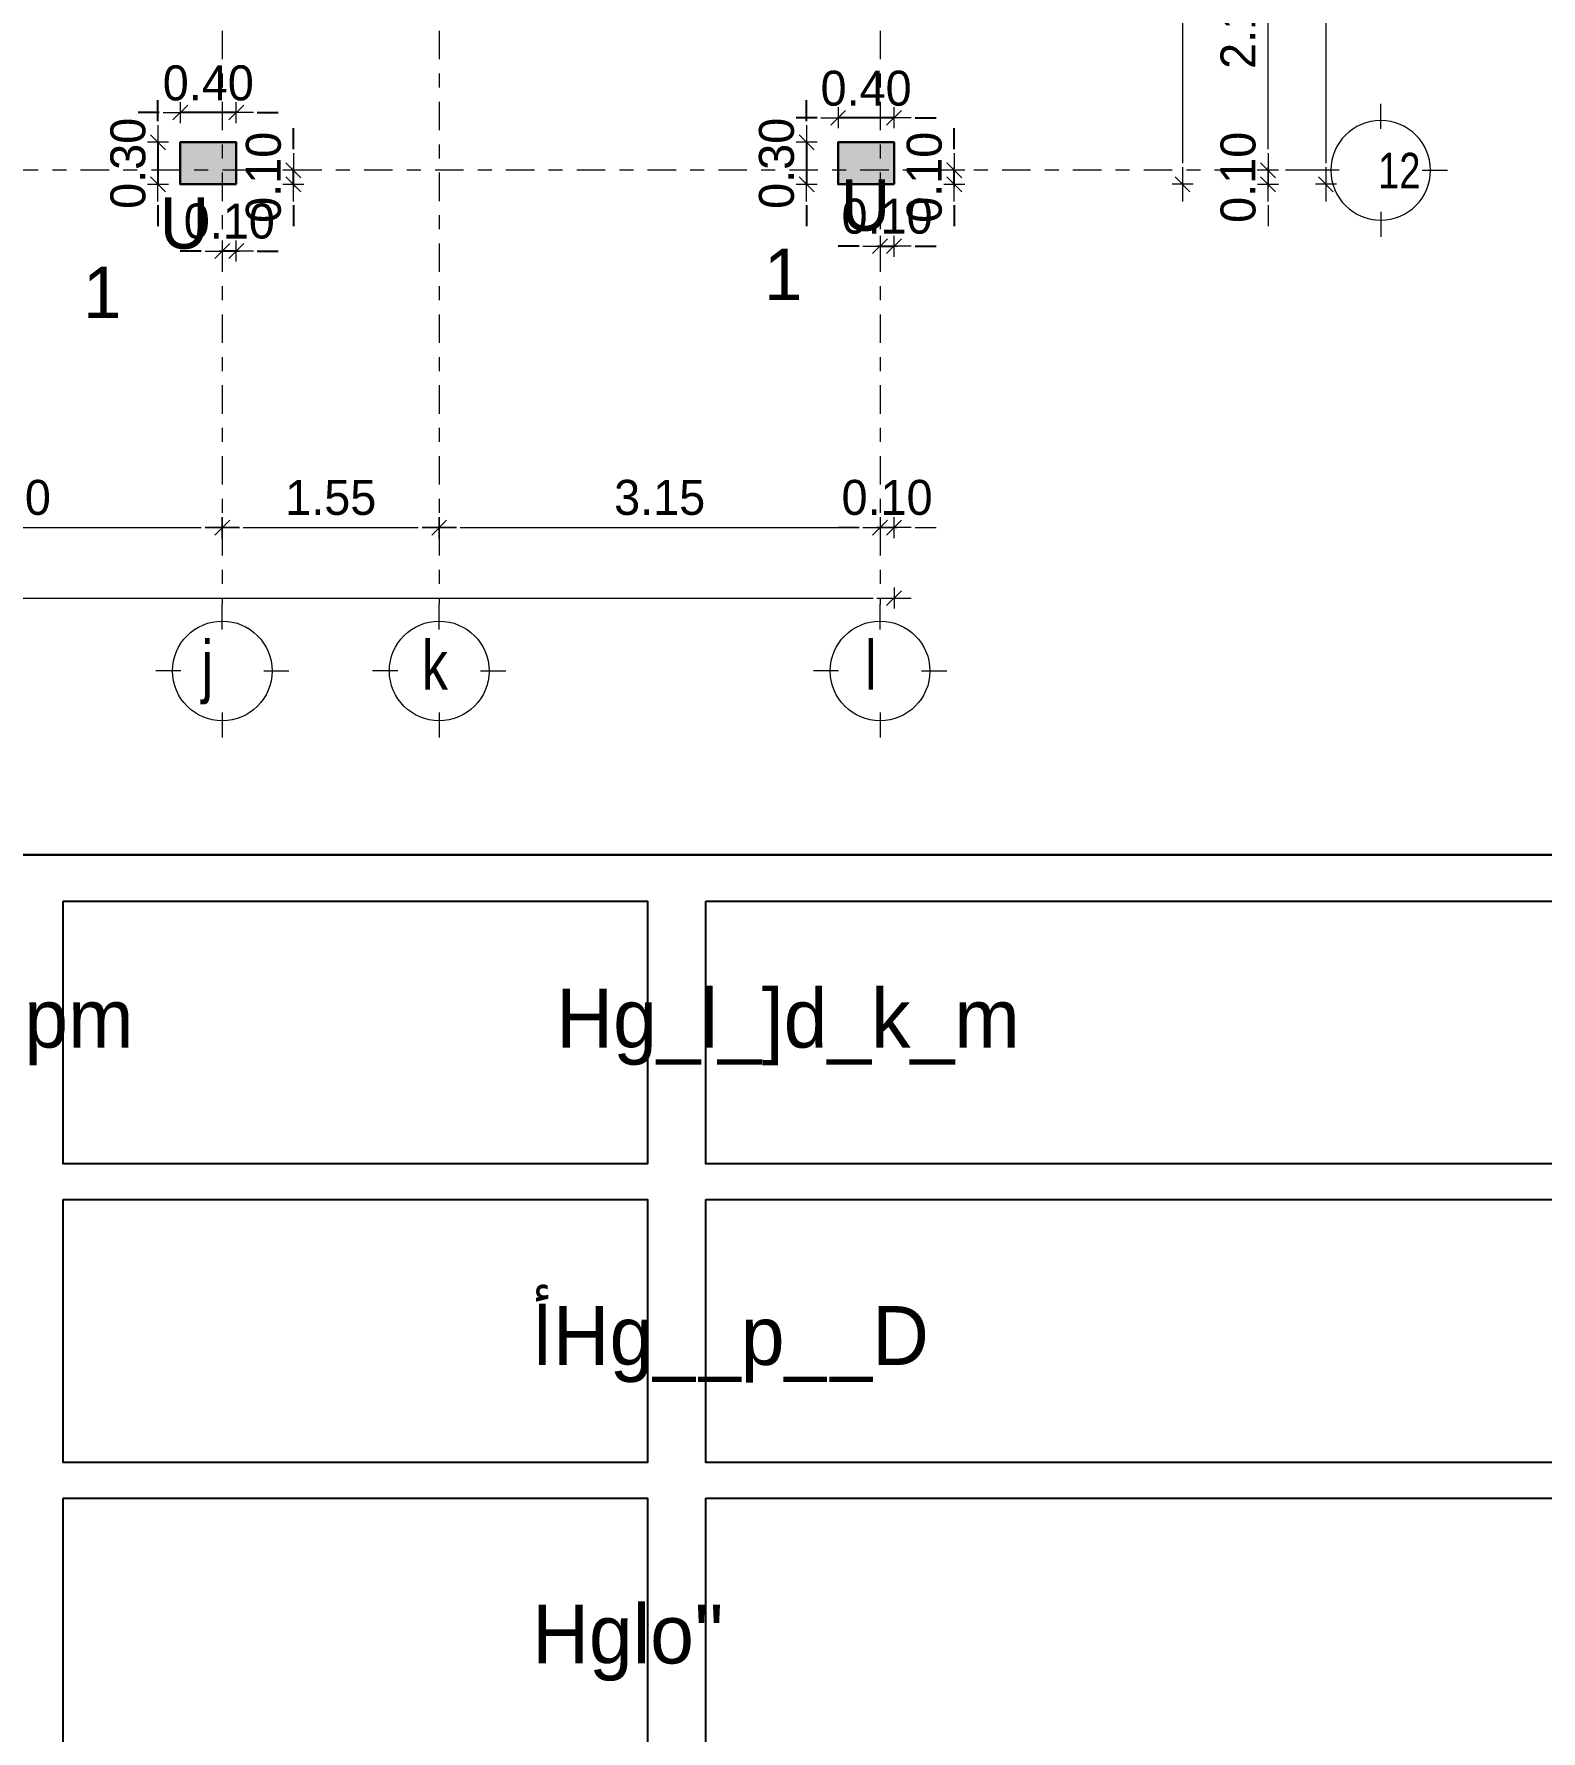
# Model space of a CAD drawing. Header units: inches. Extents: x -1583 to -1389, y -6910 to -6586.
# Drawn here: x -1443.06 to -1432.3, y -6635.27 to -6623.14 of the extents above; entities that cross this region are included whole.
import ezdxf

# ---------------------------------------------------------------- set-up
doc = ezdxf.new("R2010")
doc.units = ezdxf.units.IN
doc.header["$MEASUREMENT"] = 0
doc.linetypes.add('CENTERX2', pattern=[101.6, 63.5, -12.7, 12.7, -12.7])
doc.linetypes.add('DASHDOTX2', pattern=[50.8, 25.4, -12.7, 0, -12.7])
for name, color, linetype in [('Axsis', 8, 'CENTERX2'), ('U-r-p', 7, 'Continuous'), ('xyz', 93, 'Continuous')]:
    doc.layers.add(name, color=color, linetype=linetype)
for name, color, linetype, lineweight in [('COLUMNS', 3, 'Continuous', 30), ('dime', 240, 'Continuous', 13), ('ejes', 134, 'Continuous', 15), ('F DIM IN', 147, 'Continuous', 5), ('st', 41, 'Continuous', 15), ('wall', 7, 'Continuous', 30)]:
    doc.layers.add(name, color=color, linetype=linetype, lineweight=lineweight)
doc.styles.add('A1', font='xarb.shx')
doc.styles.add('ARIAL', font='arialbd.ttf', dxfattribs={"width": 0.8, "height": 500})
doc.styles.add('AX', font='xarab.shx', dxfattribs={"height": 0.12})
doc.styles.add('SOSA', font='sosa.shx')
doc.dimstyles.new('DIM-50', dxfattribs={"dimtxt": 0.25, "dimasz": 0.15, "dimexe": 0, "dimexo": 0, "dimgap": 0.05, "dimtad": 1, "dimzin": 0, "dimdsep": 46, "dimtxsty": 'SOSA', "dimblk1": 'DIM-TICK', "dimblk2": 'DIM-TICK', "dimsah": 1, "dimcen": 1, "dimse1": 1, "dimse2": 1, "dimclrd": 251, "dimclrt": 4, "dimadec": 0, "dimazin": 0, "dimtfac": 1.5, "dimtix": 1, "dimtmove": 0, "dimatfit": 0, "dimldrblk": 'DIM-TICK', "dimfxl": 1, "dimtolj": 1, "dimtzin": 0, "dimarcsym": 0})

# ---------------------------------------------------------------- blocks, each defined once
blk = doc.blocks.new('kalesh')
at = {"layer": 'xyz', "ltscale": 0.2}
for points in [[(3985.4795, 561.7035), (3985.4795, 566.4195), (3942.5129, 566.4195)], [(3942.5129, 561.6908), (3942.5129, 566.4195), (3983.966, 566.4195)]]:
    blk.add_lwpolyline(points, dxfattribs=at)
for points in [[(3958.1967, 566.2177), (3960.7387, 566.2177), (3960.7387, 565.0741), (3958.1967, 565.0741)], [(3960.9939, 566.2177), (3967.9805, 566.2177), (3967.9805, 565.0741), (3960.9939, 565.0741)], [(3958.1967, 564.9191), (3960.7387, 564.9191), (3960.7387, 563.7755), (3958.1967, 563.7755)], [(3960.9939, 564.9191), (3967.9805, 564.9191), (3967.9805, 563.7755), (3960.9939, 563.7755)], [(3958.1967, 563.6206), (3960.7387, 563.6206), (3960.7387, 562.477), (3958.1967, 562.477)], [(3960.9939, 563.6206), (3967.9805, 563.6206), (3967.9805, 562.477), (3960.9939, 562.477)]]:
    blk.add_lwpolyline(points, close=True, dxfattribs=at)
at = {"layer": 'wall', "style": 'A1'}
blk.add_text('أHgfhpm ', height=0.25602, dxfattribs=at).set_placement((3957.2145, 565.5802, -0.3507))
at = {"layer": 'wall', "color": 30, "true_color": 0xf8991e, "style": 'A1'}
for s, p in [('Hg_l_]d_k_m ', (3960.3424, 565.5802, -0.3507)), ('أHg__p__D ', (3960.2373, 564.1996, -0.3507)), ("Hglo''", (3960.2373, 562.901, -0.3507))]:
    blk.add_text(s, height=0.25602, dxfattribs=at).set_placement(p)
blk = doc.blocks.new('44545')
at = {"layer": 'COLUMNS'}
h = blk.add_hatch(color=1, dxfattribs=at)
h.set_gradient(color1=(0, 255, 0), color2=(0, 77, 0), rotation=45, centered=1, one_color=1, tint=0.15, name='INVCYLINDER')
h.paths.add_polyline_path([(764596.932, 2210416.337), (764596.932, 2210416.637), (764596.532, 2210416.637), (764596.532, 2210416.337)])
h = blk.add_hatch(color=1, dxfattribs=at)
h.set_gradient(color1=(0, 255, 0), color2=(0, 77, 0), rotation=45, centered=1, one_color=1, tint=0.15, name='INVCYLINDER')
h.paths.add_polyline_path([(764601.632, 2210416.337), (764601.632, 2210416.637), (764601.232, 2210416.637), (764601.232, 2210416.337)])
at = {"layer": 'COLUMNS', "color": 3}
for points in [[(764596.932, 2210416.337), (764596.932, 2210416.637), (764596.532, 2210416.637), (764596.532, 2210416.337)], [(764601.632, 2210416.337), (764601.632, 2210416.637), (764601.232, 2210416.637), (764601.232, 2210416.337)]]:
    blk.add_lwpolyline(points, close=True, dxfattribs=at)
blk = doc.blocks.new('1215447849')
at = {"layer": 'F DIM IN', "color": 0}
for p, q in [((2873.41, -5903.636), (2873.41, -5903.456)), ((2873.114, -5903.932), (2872.934, -5903.932)), ((2873.706, -5903.932), (2873.886, -5903.932)), ((2873.41, -5904.228), (2873.41, -5904.408))]:
    blk.add_line(p, q, dxfattribs=at)
blk.add_circle((2873.41, -5903.932), 0.356, dxfattribs=at)
blk = doc.blocks.new('DIM-TICK')
for p, q in [((-0.82, 0), (0.82, 0)), ((-0.354, -0.354), (0.354, 0.354)), ((0, 0.5), (0, -0.5))]:
    blk.add_line(p, q)
blk = doc.blocks.new('*D47')
at = {"layer": 'Defpoints', "color": 0, "transparency": 16777216}
for p in [(-1786.42, -6631.004), (-1789.52, -6631.066), (-1786.42, -6631.547)]:
    blk.add_point(p, dxfattribs=at)
at = {"layer": 'dime', "color": 251, "lineweight": -2, "transparency": 16777216}
blk.add_line((-1789.37, -6631.547), (-1786.57, -6631.547), dxfattribs=at)
at = {"layer": 'dime', "color": 251, "lineweight": -2, "transparency": 16777216, "xscale": 0.15, "yscale": 0.15, "zscale": 0.15, "rotation": 180}
blk.add_blockref('DIM-TICK', (-1789.52, -6631.547), dxfattribs=at)
at = {"layer": 'dime', "color": 251, "lineweight": -2, "transparency": 16777216, "xscale": 0.15, "yscale": 0.15, "zscale": 0.15}
blk.add_blockref('DIM-TICK', (-1786.42, -6631.547), dxfattribs=at)
at = {"layer": 'dime', "color": 4, "transparency": 16777216, "insert": (-1787.97, -6631.333), "char_height": 0.25, "attachment_point": 5, "style": 'SOSA'}
blk.add_mtext('\\A1;3.10', dxfattribs=at)
blk = doc.blocks.new('*D48')
at = {"layer": 'Defpoints', "color": 0, "transparency": 16777216}
for p in [(-1786.42, -6631.004), (-1784.87, -6630.977), (-1784.87, -6631.547)]:
    blk.add_point(p, dxfattribs=at)
at = {"layer": 'dime', "color": 251, "lineweight": -2, "transparency": 16777216}
blk.add_line((-1786.27, -6631.547), (-1785.02, -6631.547), dxfattribs=at)
at = {"layer": 'dime', "color": 251, "lineweight": -2, "transparency": 16777216, "xscale": 0.15, "yscale": 0.15, "zscale": 0.15, "rotation": 180}
blk.add_blockref('DIM-TICK', (-1786.42, -6631.547), dxfattribs=at)
at = {"layer": 'dime', "color": 251, "lineweight": -2, "transparency": 16777216, "xscale": 0.15, "yscale": 0.15, "zscale": 0.15}
blk.add_blockref('DIM-TICK', (-1784.87, -6631.547), dxfattribs=at)
at = {"layer": 'dime', "color": 4, "transparency": 16777216, "insert": (-1785.645, -6631.333), "char_height": 0.25, "attachment_point": 5, "style": 'SOSA'}
blk.add_mtext('\\A1;1.55', dxfattribs=at)
blk = doc.blocks.new('*D49')
at = {"layer": 'Defpoints', "color": 0, "transparency": 16777216}
for p in [(-1781.72, -6630.827), (-1784.87, -6630.977), (-1781.72, -6631.547)]:
    blk.add_point(p, dxfattribs=at)
at = {"layer": 'dime', "color": 251, "lineweight": -2, "transparency": 16777216}
blk.add_line((-1784.72, -6631.547), (-1781.87, -6631.547), dxfattribs=at)
at = {"layer": 'dime', "color": 251, "lineweight": -2, "transparency": 16777216, "xscale": 0.15, "yscale": 0.15, "zscale": 0.15, "rotation": 180}
blk.add_blockref('DIM-TICK', (-1784.87, -6631.547), dxfattribs=at)
at = {"layer": 'dime', "color": 251, "lineweight": -2, "transparency": 16777216, "xscale": 0.15, "yscale": 0.15, "zscale": 0.15}
blk.add_blockref('DIM-TICK', (-1781.72, -6631.547), dxfattribs=at)
at = {"layer": 'dime', "color": 4, "transparency": 16777216, "insert": (-1783.295, -6631.333), "char_height": 0.25, "attachment_point": 5, "style": 'SOSA'}
blk.add_mtext('\\A1;3.15', dxfattribs=at)
blk = doc.blocks.new('*D50')
at = {"layer": 'Defpoints', "color": 0, "transparency": 16777216}
for p in [(-1781.62, -6629.095), (-1781.72, -6630.827), (-1781.62, -6631.547)]:
    blk.add_point(p, dxfattribs=at)
at = {"layer": 'dime', "color": 251, "lineweight": -2, "transparency": 16777216}
for p, q in [((-1781.87, -6631.547), (-1782.02, -6631.547)), ((-1781.72, -6631.547), (-1781.62, -6631.547)), ((-1781.47, -6631.547), (-1781.32, -6631.547))]:
    blk.add_line(p, q, dxfattribs=at)
at = {"layer": 'dime', "color": 251, "lineweight": -2, "transparency": 16777216, "xscale": 0.15, "yscale": 0.15, "zscale": 0.15}
blk.add_blockref('DIM-TICK', (-1781.72, -6631.547), dxfattribs=at)
at = {"layer": 'dime', "color": 251, "lineweight": -2, "transparency": 16777216, "xscale": 0.15, "yscale": 0.15, "zscale": 0.15, "rotation": 180}
blk.add_blockref('DIM-TICK', (-1781.62, -6631.547), dxfattribs=at)
at = {"layer": 'dime', "color": 4, "transparency": 16777216, "insert": (-1781.67, -6631.333), "char_height": 0.25, "attachment_point": 5, "style": 'SOSA'}
blk.add_mtext('\\A1;0.10', dxfattribs=at)
blk = doc.blocks.new('*D51')
at = {"layer": 'Defpoints', "color": 0, "transparency": 16777216}
for p in [(-1797.62, -6629.095), (-1781.62, -6629.095), (-1781.62, -6632.051)]:
    blk.add_point(p, dxfattribs=at)
at = {"layer": 'dime', "color": 251, "lineweight": -2, "transparency": 16777216}
blk.add_line((-1797.47, -6632.051), (-1781.77, -6632.051), dxfattribs=at)
at = {"layer": 'dime', "color": 251, "lineweight": -2, "transparency": 16777216, "xscale": 0.15, "yscale": 0.15, "zscale": 0.15, "rotation": 180}
blk.add_blockref('DIM-TICK', (-1797.62, -6632.051), dxfattribs=at)
at = {"layer": 'dime', "color": 251, "lineweight": -2, "transparency": 16777216, "xscale": 0.15, "yscale": 0.15, "zscale": 0.15}
blk.add_blockref('DIM-TICK', (-1781.62, -6632.051), dxfattribs=at)
at = {"layer": 'dime', "color": 4, "transparency": 16777216, "insert": (-1789.62, -6631.837), "char_height": 0.25, "attachment_point": 5, "style": 'SOSA'}
blk.add_mtext('\\A1;16.00', dxfattribs=at)
blk = doc.blocks.new('*D52')
at = {"layer": 'Defpoints', "color": 0, "transparency": 16777216}
for p in [(-1781.62, -6628.995), (-1778.948, -6628.995), (-1781.62, -6629.095)]:
    blk.add_point(p, dxfattribs=at)
at = {"layer": 'dime', "color": 251, "lineweight": -2, "transparency": 16777216}
for p, q in [((-1778.948, -6628.845), (-1778.948, -6628.695)), ((-1778.948, -6629.095), (-1778.948, -6628.995)), ((-1778.948, -6629.245), (-1778.948, -6629.395))]:
    blk.add_line(p, q, dxfattribs=at)
at = {"layer": 'dime', "color": 251, "lineweight": -2, "transparency": 16777216, "xscale": 0.15, "yscale": 0.15, "zscale": 0.15}
for p, rotation in [((-1778.948, -6628.995), 270), ((-1778.948, -6629.095), 90)]:
    blk.add_blockref('DIM-TICK', p, dxfattribs=dict(at, rotation=rotation))
at = {"layer": 'dime', "color": 4, "transparency": 16777216, "insert": (-1779.161, -6629.045), "char_height": 0.25, "attachment_point": 5, "rotation": 90, "style": 'SOSA'}
blk.add_mtext('\\A1;0.10', dxfattribs=at)
blk = doc.blocks.new('*D53')
at = {"layer": 'Defpoints', "color": 0, "transparency": 16777216}
for p in [(-1779.968, -6626.895), (-1778.948, -6626.895), (-1781.62, -6628.995)]:
    blk.add_point(p, dxfattribs=at)
at = {"layer": 'dime', "color": 251, "lineweight": -2, "transparency": 16777216}
blk.add_line((-1778.948, -6628.845), (-1778.948, -6627.045), dxfattribs=at)
at = {"layer": 'dime', "color": 251, "lineweight": -2, "transparency": 16777216, "xscale": 0.15, "yscale": 0.15, "zscale": 0.15}
for p, rotation in [((-1778.948, -6626.895), 90), ((-1778.948, -6628.995), 270)]:
    blk.add_blockref('DIM-TICK', p, dxfattribs=dict(at, rotation=rotation))
at = {"layer": 'dime', "color": 4, "transparency": 16777216, "insert": (-1779.161, -6627.945), "char_height": 0.25, "attachment_point": 5, "rotation": 90, "style": 'SOSA'}
blk.add_mtext('\\A1;2.10', dxfattribs=at)
blk = doc.blocks.new('*D65')
at = {"layer": 'Defpoints', "color": 0, "transparency": 16777216}
for p in [(-1793.02, -6599.095), (-1793.02, -6629.095), (-1778.535, -6629.095)]:
    blk.add_point(p, dxfattribs=at)
at = {"layer": 'dime', "color": 251, "lineweight": -2, "transparency": 16777216}
blk.add_line((-1778.535, -6599.245), (-1778.535, -6628.945), dxfattribs=at)
at = {"layer": 'dime', "color": 251, "lineweight": -2, "transparency": 16777216, "xscale": 0.15, "yscale": 0.15, "zscale": 0.15}
for p, rotation in [((-1778.535, -6599.095), 90), ((-1778.535, -6629.095), 270)]:
    blk.add_blockref('DIM-TICK', p, dxfattribs=dict(at, rotation=rotation))
at = {"layer": 'dime', "color": 4, "transparency": 16777216, "insert": (-1778.749, -6614.095), "char_height": 0.25, "attachment_point": 5, "rotation": 90, "style": 'SOSA'}
blk.add_mtext('\\A1;30.00', dxfattribs=at)
blk = doc.blocks.new('*D66')
at = {"layer": 'Defpoints', "color": 0, "transparency": 16777216}
for p in [(-1786.32, -6608.495), (-1786.72, -6629.095), (-1779.559, -6629.095)]:
    blk.add_point(p, dxfattribs=at)
at = {"layer": 'dime', "color": 251, "lineweight": -2, "transparency": 16777216}
blk.add_line((-1779.559, -6608.645), (-1779.559, -6628.945), dxfattribs=at)
at = {"layer": 'dime', "color": 251, "lineweight": -2, "transparency": 16777216, "xscale": 0.15, "yscale": 0.15, "zscale": 0.15}
for p, rotation in [((-1779.559, -6608.495), 90), ((-1779.559, -6629.095), 270)]:
    blk.add_blockref('DIM-TICK', p, dxfattribs=dict(at, rotation=rotation))
at = {"layer": 'dime', "color": 4, "transparency": 16777216, "insert": (-1779.773, -6618.795), "char_height": 0.25, "attachment_point": 5, "rotation": 90, "style": 'SOSA'}
blk.add_mtext('\\A1;20.60', dxfattribs=at)
blk = doc.blocks.new('*D140')
at = {"layer": 'Defpoints', "color": 0, "transparency": 16777216}
for p in [(-1441.719, -6624.219), (-1441.619, -6624.219), (-1441.719, -6624.696)]:
    blk.add_point(p, dxfattribs=at)
at = {"layer": 'dime', "color": 251, "lineweight": -2, "transparency": 16777216}
for p, q in [((-1441.869, -6624.696), (-1442.019, -6624.696)), ((-1441.619, -6624.696), (-1441.719, -6624.696)), ((-1441.469, -6624.696), (-1441.319, -6624.696))]:
    blk.add_line(p, q, dxfattribs=at)
at = {"layer": 'dime', "color": 251, "lineweight": -2, "transparency": 16777216, "xscale": 0.15, "yscale": 0.15, "zscale": 0.15}
blk.add_blockref('DIM-TICK', (-1441.719, -6624.696), dxfattribs=at)
at = {"layer": 'dime', "color": 251, "lineweight": -2, "transparency": 16777216, "xscale": 0.15, "yscale": 0.15, "zscale": 0.15, "rotation": 180}
blk.add_blockref('DIM-TICK', (-1441.619, -6624.696), dxfattribs=at)
at = {"layer": 'dime', "color": 4, "transparency": 16777216, "insert": (-1441.669, -6624.483), "char_height": 0.25, "attachment_point": 5, "style": 'SOSA'}
blk.add_mtext('\\A1;0.10', dxfattribs=at)
blk = doc.blocks.new('*D141')
at = {"layer": 'Defpoints', "color": 0, "transparency": 16777216}
for p in [(-1441.619, -6624.119), (-1441.619, -6624.219), (-1441.211, -6624.119)]:
    blk.add_point(p, dxfattribs=at)
at = {"layer": 'dime', "color": 251, "lineweight": -2, "transparency": 16777216}
for p, q in [((-1441.211, -6623.969), (-1441.211, -6623.819)), ((-1441.211, -6624.219), (-1441.211, -6624.119)), ((-1441.211, -6624.369), (-1441.211, -6624.519))]:
    blk.add_line(p, q, dxfattribs=at)
at = {"layer": 'dime', "color": 251, "lineweight": -2, "transparency": 16777216, "xscale": 0.15, "yscale": 0.15, "zscale": 0.15}
for p, rotation in [((-1441.211, -6624.119), 270), ((-1441.211, -6624.219), 90)]:
    blk.add_blockref('DIM-TICK', p, dxfattribs=dict(at, rotation=rotation))
at = {"layer": 'dime', "color": 4, "transparency": 16777216, "insert": (-1441.424, -6624.169), "char_height": 0.25, "attachment_point": 5, "rotation": 90, "style": 'SOSA'}
blk.add_mtext('\\A1;0.10', dxfattribs=at)
blk = doc.blocks.new('*D142')
at = {"layer": 'Defpoints', "color": 0, "transparency": 16777216}
for p in [(-1442.019, -6623.706), (-1442.019, -6623.919), (-1441.619, -6623.919)]:
    blk.add_point(p, dxfattribs=at)
at = {"layer": 'dime', "color": 251, "lineweight": -2, "transparency": 16777216}
for p, q in [((-1442.169, -6623.706), (-1442.319, -6623.706)), ((-1441.619, -6623.706), (-1442.019, -6623.706)), ((-1441.469, -6623.706), (-1441.319, -6623.706))]:
    blk.add_line(p, q, dxfattribs=at)
at = {"layer": 'dime', "color": 251, "lineweight": -2, "transparency": 16777216, "xscale": 0.15, "yscale": 0.15, "zscale": 0.15}
blk.add_blockref('DIM-TICK', (-1442.019, -6623.706), dxfattribs=at)
at = {"layer": 'dime', "color": 251, "lineweight": -2, "transparency": 16777216, "xscale": 0.15, "yscale": 0.15, "zscale": 0.15, "rotation": 180}
blk.add_blockref('DIM-TICK', (-1441.619, -6623.706), dxfattribs=at)
at = {"layer": 'dime', "color": 4, "transparency": 16777216, "insert": (-1441.819, -6623.496), "char_height": 0.25, "attachment_point": 5, "style": 'SOSA'}
blk.add_mtext('\\A1;0.40', dxfattribs=at)
blk = doc.blocks.new('*D143')
at = {"layer": 'Defpoints', "color": 0, "transparency": 16777216}
for p in [(-1442.019, -6623.919), (-1442.179, -6624.219), (-1442.019, -6624.219)]:
    blk.add_point(p, dxfattribs=at)
at = {"layer": 'dime', "color": 251, "lineweight": -2, "transparency": 16777216}
for p, q in [((-1442.179, -6623.769), (-1442.179, -6623.619)), ((-1442.179, -6623.919), (-1442.179, -6624.219)), ((-1442.179, -6624.369), (-1442.179, -6624.519))]:
    blk.add_line(p, q, dxfattribs=at)
at = {"layer": 'dime', "color": 251, "lineweight": -2, "transparency": 16777216, "xscale": 0.15, "yscale": 0.15, "zscale": 0.15}
for p, rotation in [((-1442.179, -6623.919), 270), ((-1442.179, -6624.219), 90)]:
    blk.add_blockref('DIM-TICK', p, dxfattribs=dict(at, rotation=rotation))
at = {"layer": 'dime', "color": 4, "transparency": 16777216, "insert": (-1442.392, -6624.069), "char_height": 0.25, "attachment_point": 5, "rotation": 90, "style": 'SOSA'}
blk.add_mtext('\\A1;0.30', dxfattribs=at)
blk = doc.blocks.new('*D144')
at = {"layer": 'Defpoints', "color": 0, "transparency": 16777216}
for p in [(-1437.019, -6624.219), (-1436.919, -6624.219), (-1436.919, -6624.661)]:
    blk.add_point(p, dxfattribs=at)
at = {"layer": 'dime', "color": 251, "lineweight": -2, "transparency": 16777216}
for p, q in [((-1437.169, -6624.661), (-1437.319, -6624.661)), ((-1437.019, -6624.661), (-1436.919, -6624.661)), ((-1436.769, -6624.661), (-1436.619, -6624.661))]:
    blk.add_line(p, q, dxfattribs=at)
at = {"layer": 'dime', "color": 251, "lineweight": -2, "transparency": 16777216, "xscale": 0.15, "yscale": 0.15, "zscale": 0.15}
blk.add_blockref('DIM-TICK', (-1437.019, -6624.661), dxfattribs=at)
at = {"layer": 'dime', "color": 251, "lineweight": -2, "transparency": 16777216, "xscale": 0.15, "yscale": 0.15, "zscale": 0.15, "rotation": 180}
blk.add_blockref('DIM-TICK', (-1436.919, -6624.661), dxfattribs=at)
at = {"layer": 'dime', "color": 4, "transparency": 16777216, "insert": (-1436.969, -6624.448), "char_height": 0.25, "attachment_point": 5, "style": 'SOSA'}
blk.add_mtext('\\A1;0.10', dxfattribs=at)
blk = doc.blocks.new('*D82')
at = {"layer": 'Defpoints', "color": 0, "transparency": 16777216}
for p in [(-1436.919, -6624.119), (-1436.919, -6624.219), (-1436.489, -6624.119)]:
    blk.add_point(p, dxfattribs=at)
at = {"layer": 'dime', "color": 251, "lineweight": -2, "transparency": 16777216}
for p, q in [((-1436.489, -6623.969), (-1436.489, -6623.819)), ((-1436.489, -6624.219), (-1436.489, -6624.119)), ((-1436.489, -6624.369), (-1436.489, -6624.519))]:
    blk.add_line(p, q, dxfattribs=at)
at = {"layer": 'dime', "color": 251, "lineweight": -2, "transparency": 16777216, "xscale": 0.15, "yscale": 0.15, "zscale": 0.15}
for p, rotation in [((-1436.489, -6624.119), 270), ((-1436.489, -6624.219), 90)]:
    blk.add_blockref('DIM-TICK', p, dxfattribs=dict(at, rotation=rotation))
at = {"layer": 'dime', "color": 4, "transparency": 16777216, "insert": (-1436.702, -6624.169), "char_height": 0.25, "attachment_point": 5, "rotation": 90, "style": 'SOSA'}
blk.add_mtext('\\A1;0.10', dxfattribs=at)
blk = doc.blocks.new('*D145')
at = {"layer": 'Defpoints', "color": 0, "transparency": 16777216}
for p in [(-1437.319, -6623.744), (-1437.319, -6623.919), (-1436.919, -6623.919)]:
    blk.add_point(p, dxfattribs=at)
at = {"layer": 'dime', "color": 251, "lineweight": -2, "transparency": 16777216}
for p, q in [((-1437.469, -6623.744), (-1437.619, -6623.744)), ((-1436.919, -6623.744), (-1437.319, -6623.744)), ((-1436.769, -6623.744), (-1436.619, -6623.744))]:
    blk.add_line(p, q, dxfattribs=at)
at = {"layer": 'dime', "color": 251, "lineweight": -2, "transparency": 16777216, "xscale": 0.15, "yscale": 0.15, "zscale": 0.15}
blk.add_blockref('DIM-TICK', (-1437.319, -6623.744), dxfattribs=at)
at = {"layer": 'dime', "color": 251, "lineweight": -2, "transparency": 16777216, "xscale": 0.15, "yscale": 0.15, "zscale": 0.15, "rotation": 180}
blk.add_blockref('DIM-TICK', (-1436.919, -6623.744), dxfattribs=at)
at = {"layer": 'dime', "color": 4, "transparency": 16777216, "insert": (-1437.119, -6623.534), "char_height": 0.25, "attachment_point": 5, "style": 'SOSA'}
blk.add_mtext('\\A1;0.40', dxfattribs=at)
blk = doc.blocks.new('*D146')
at = {"layer": 'Defpoints', "color": 0, "transparency": 16777216}
for p in [(-1437.319, -6623.919), (-1437.544, -6624.219), (-1437.319, -6624.219)]:
    blk.add_point(p, dxfattribs=at)
at = {"layer": 'dime', "color": 251, "lineweight": -2, "transparency": 16777216}
for p, q in [((-1437.544, -6623.769), (-1437.544, -6623.619)), ((-1437.544, -6623.919), (-1437.544, -6624.219)), ((-1437.544, -6624.369), (-1437.544, -6624.519))]:
    blk.add_line(p, q, dxfattribs=at)
at = {"layer": 'dime', "color": 251, "lineweight": -2, "transparency": 16777216, "xscale": 0.15, "yscale": 0.15, "zscale": 0.15}
for p, rotation in [((-1437.544, -6623.919), 270), ((-1437.544, -6624.219), 90)]:
    blk.add_blockref('DIM-TICK', p, dxfattribs=dict(at, rotation=rotation))
at = {"layer": 'dime', "color": 4, "transparency": 16777216, "insert": (-1437.758, -6624.069), "char_height": 0.25, "attachment_point": 5, "rotation": 90, "style": 'SOSA'}
blk.add_mtext('\\A1;0.30', dxfattribs=at)
blk = doc.blocks.new('U-r-p')
at = {"layer": 'U-r-p', "color": 4, "style": 'AX', "flags": 4}
for tag, p, height in [('R', (0.1356, 0.2047), 0.2304), ('1', (-0.3182, -0.04), 0.192)]:
    blk.add_attdef(tag, p, '', height=height, dxfattribs=at)
blk = doc.blocks.new('25698555')
at = {"layer": 'Axsis', "color": 251, "linetype": 'DASHDOTX2', "lineweight": 5, "ltscale": 0.008, "true_color": 0x636466}
for p, q in [((-1786.42, -6596.095), (-1786.42, -6632.095)), ((-1784.87, -6596.095), (-1784.87, -6632.095)), ((-1781.72, -6596.095), (-1781.72, -6632.095)), ((-1778.62, -6628.995), (-1800.62, -6628.995))]:
    blk.add_line(p, q, dxfattribs=at)
at = {"layer": 'wall', "color": 116, "true_color": 0x136734, "xscale": -1, "rotation": 270}
blk.add_blockref('1215447849', (4125.789, -9502.405), dxfattribs=at)
at = {"layer": 'wall', "color": 116, "true_color": 0x136734}
for p in [(-4659.83, -728.639), (-4658.28, -728.639), (-4655.13, -728.639)]:
    blk.add_blockref('1215447849', p, dxfattribs=at)
at = {"layer": 'ejes', "color": 116, "ltscale": 0.05, "true_color": 0x136734, "style": 'ARIAL'}
for s, insert, char_height, width, attachment_point in [('{\\fBankGothic Md BT|b0|i0|c178|p34;12}', (-1777.859, -6628.87), 0.2548, 0.27077, 3), ('{\\fBankGothic Md BT|b0|i0|c0|p34;j}', (-1786.568, -6632.355), 0.35, 0.37193, 1), ('{\\fBankGothic Md BT|b0|i0|c0|p34;k}', (-1784.995, -6632.355), 0.35, 0.37193, 1), ('{\\fBankGothic Md BT|b0|i0|c0|p34;l}', (-1781.828, -6632.355), 0.35, 0.37193, 1)]:
    blk.add_mtext(s, dxfattribs=dict(at, insert=insert, char_height=char_height, width=width, attachment_point=attachment_point))
at = {"layer": 'dime', "color": 1}
for base, p1, p2, picture, middle in [((-1778.535, -6622.389), (-1793.02, -6599.095), (-1923.454, -6622.389), '*D65', (-1778.749, -6614.095)), ((-1779.559, -6629.095), (-1786.32, -6608.495), (-1786.72, -6629.095), '*D66', (-1779.773, -6618.795)), ((-1909.383, -6628.995), (-1781.62, -6629.095), (-1912.054, -6628.995), '*D52', (-1779.161, -6629.045))]:
    dim = blk.add_linear_dim(base=base, p1=p1, p2=p2, angle=90, dimstyle='DIM-50', dxfattribs=at)
    dim.commit()
    dim.dimension.update_dxf_attribs({"geometry": picture, "text_midpoint": middle})
dim = blk.add_linear_dim(base=(-1912.054, -6625.345), p1=(-1797.62, -6629.095), p2=(-1912.054, -6622.389), dimstyle='DIM-50', dxfattribs=at)
dim.commit()
dim.dimension.update_dxf_attribs({"geometry": '*D51', "text_midpoint": (-1789.62, -6631.837)})
dim = blk.add_linear_dim(base=(-1778.948, -6626.895), p1=(-1912.054, -6628.995), p2=(-1779.968, -6626.895), angle=90, dimstyle='DIM-50', override={"dimtmove": 1}, dxfattribs=at)
dim.commit()
dim.dimension.update_dxf_attribs({"geometry": '*D53', "text_midpoint": (-1779.161, -6627.945)})
for base, p1, p2, picture, middle in [((-1781.62, -6631.547), (-1781.72, -6630.827), (-1781.62, -6629.095), '*D50', (-1781.67, -6631.333)), ((-1781.72, -6631.547), (-1784.87, -6630.977), (-1781.72, -6630.827), '*D49', (-1783.295, -6631.333)), ((-1786.42, -6631.547), (-1789.52, -6631.066), (-1786.42, -6631.004), '*D47', (-1787.97, -6631.333)), ((-1784.87, -6631.547), (-1786.42, -6631.004), (-1784.87, -6630.977), '*D48', (-1785.645, -6631.333))]:
    dim = blk.add_linear_dim(base=base, p1=p1, p2=p2, dimstyle='DIM-50', override={"dimtmove": 1}, dxfattribs=at)
    dim.commit()
    dim.dimension.update_dxf_attribs({"geometry": picture, "text_midpoint": middle})

msp = doc.modelspace()

# ---------------------------------------------------------------- block references
at = {"xscale": 1.641908620799998, "yscale": 1.641908620799998, "zscale": 1.641908620799998}
msp.add_blockref('kalesh', (-7941.853, -7559.017), dxfattribs=at)
at = {"color": 0}
ref = msp.add_blockref('U-r-p', (-1437.481, -6624.903), dxfattribs=dict(at, xscale=2.295651420719381, yscale=2.295651420719381, zscale=2.295651420719381))
ref.add_attrib('U', 'U', (-1437.301, -6624.55), dxfattribs={"layer": 'st', "color": 0, "height": 0.367, "style": 'AX', "flags": 4})
ref.add_attrib('1', '1', (-1437.847, -6625.046), dxfattribs={"layer": 'st', "color": 0, "height": 0.367, "style": 'AX', "flags": 4})
ref = msp.add_blockref('U-r-p', (-1442.347, -6625.032), dxfattribs=dict(at, xscale=2.295651420719381, yscale=2.295651420719381, zscale=2.295651420719381))
ref.add_attrib('U', 'U', (-1442.167, -6624.679), dxfattribs={"layer": 'st', "color": 0, "height": 0.367, "style": 'AX', "flags": 4})
ref.add_attrib('1', '1', (-1442.713, -6625.175), dxfattribs={"layer": 'st', "color": 0, "height": 0.367, "style": 'AX', "flags": 4})
at = {"layer": 'COLUMNS'}
msp.add_blockref('44545', (-766038.551, -2217040.555), dxfattribs=at)
at = {"layer": 'dime', "color": 1}
msp.add_blockref('25698555', (344.701, 4.876), dxfattribs=at)

# ---------------------------------------------------------------- dimensions: what is measured, and where the dimension line sits
for p1, p2, distance, picture, middle in [((-1441.619, -6623.919), (-1442.019, -6623.919), -0.213, '*D142', (-1441.819, -6623.496)), ((-1436.919, -6623.919), (-1437.319, -6623.919), -0.175, '*D145', (-1437.119, -6623.534)), ((-1442.019, -6623.919), (-1442.019, -6624.219), -0.16, '*D143', (-1442.392, -6624.069)), ((-1437.319, -6623.919), (-1437.319, -6624.219), -0.226, '*D146', (-1437.758, -6624.069)), ((-1441.619, -6624.219), (-1441.619, -6624.119), -0.408, '*D141', (-1441.424, -6624.169)), ((-1436.919, -6624.219), (-1436.919, -6624.119), -0.43, '*D82', (-1436.702, -6624.169)), ((-1441.619, -6624.219), (-1441.719, -6624.219), 0.478, '*D140', (-1441.669, -6624.483)), ((-1437.019, -6624.219), (-1436.919, -6624.219), -0.442, '*D144', (-1436.969, -6624.448))]:
    dim = msp.add_aligned_dim(p1=p1, p2=p2, distance=distance, dimstyle='DIM-50', dxfattribs=at)
    dim.commit()
    dim.dimension.update_dxf_attribs({"geometry": picture, "text_midpoint": middle})

doc.saveas('drawing.dxf')
